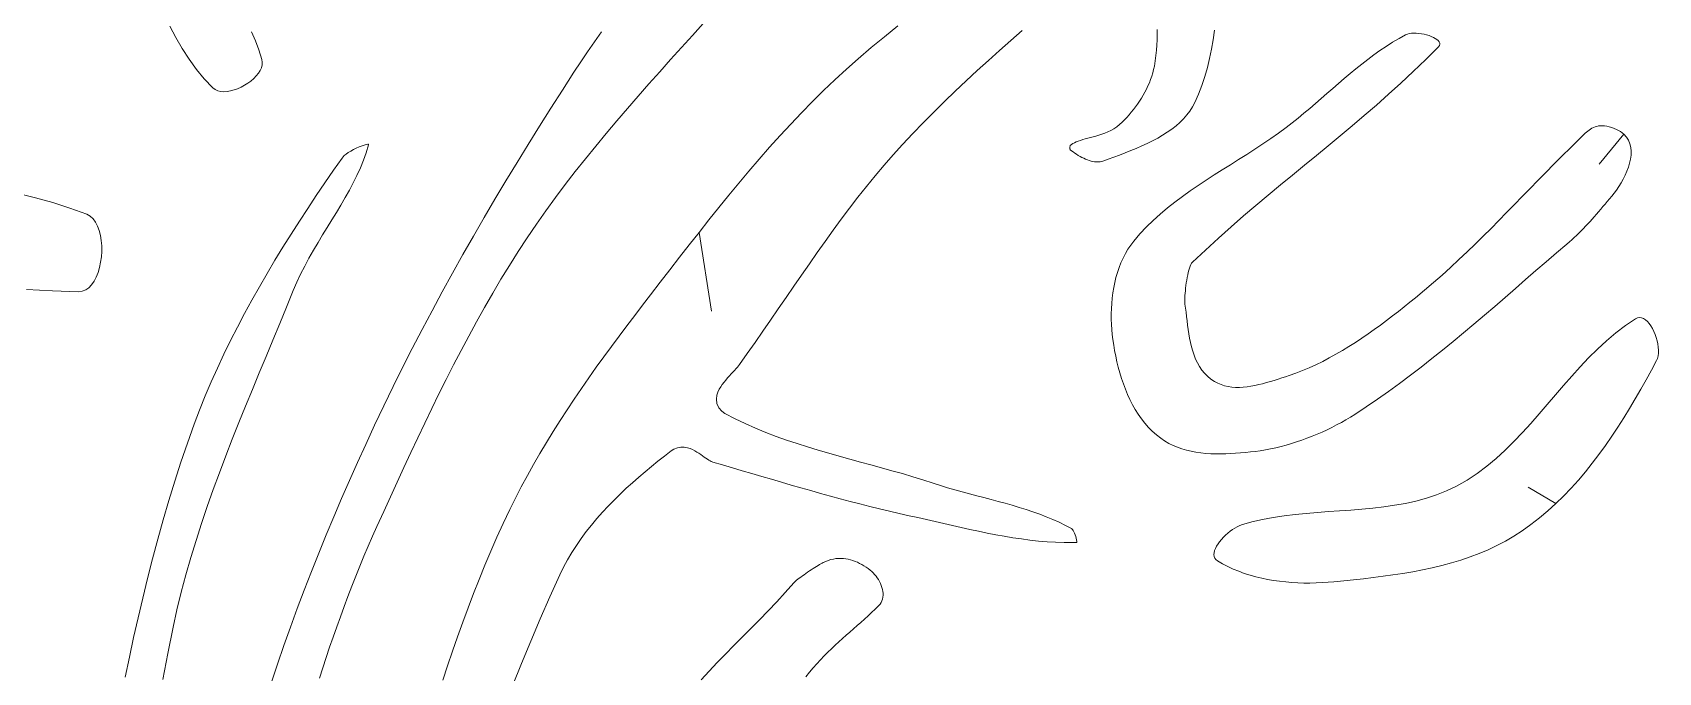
# Model space of a CAD drawing. Header units: inches. Extents: x -12 to 23, y -13.2 to 21.7.
# Drawn here: x 6.16 to 10.761, y 15.277 to 17.087 of the extents above; entities that cross this region are included whole.
import ezdxf

# ---------------------------------------------------------------- set-up
doc = ezdxf.new("R2010")
doc.units = ezdxf.units.IN
doc.header["$MEASUREMENT"] = 0
doc.layers.get('0').update_dxf_attribs({"lineweight": 0})

msp = doc.modelspace()

# ---------------------------------------------------------------- linework, layer by layer
at = {"color": 7, "linetype": 'Continuous', "lineweight": 0}
for p, q in [((7.7697, 17.0893), (7.7499, 17.0609)), ((7.9962, 17.0445), (8.027, 17.0787)), ((8.027, 17.0787), (8.0579, 17.1129)), ((8.5704, 17.075), (8.5328, 17.0441)), ((8.6084, 17.1055), (8.5704, 17.075)), ((8.9283, 17.0644), (8.9605, 17.0922)), ((9.3424, 17.0809), (9.3421, 17.0662)), ((9.3423, 17.0956), (9.3424, 17.0809)), ((9.5009, 17.0665), (9.5047, 17.0934)), ((10.0268, 17.0701), (10.0455, 17.0805)), ((10.0455, 17.0805), (10.0503, 17.0825)), ((10.0503, 17.0825), (10.0558, 17.0839)), ((10.0558, 17.0839), (10.0619, 17.0848)), ((10.0619, 17.0848), (10.0686, 17.0851)), ((10.0686, 17.0851), (10.0756, 17.085)), ((10.0756, 17.085), (10.0828, 17.0844)), ((10.0828, 17.0844), (10.0902, 17.0834)), ((10.0902, 17.0834), (10.0975, 17.082)), ((10.0975, 17.082), (10.1047, 17.0802)), ((10.1047, 17.0802), (10.1116, 17.0781)), ((10.1116, 17.0781), (10.1181, 17.0758)), ((10.1181, 17.0758), (10.1242, 17.0731)), ((10.1242, 17.0731), (10.1295, 17.0703)), ((10.1295, 17.0703), (10.1341, 17.0672)), ((7.7304, 17.0323), (7.7111, 17.0036)), ((7.7499, 17.0609), (7.7304, 17.0323)), ((7.9653, 17.0103), (7.9962, 17.0445)), ((8.5328, 17.0441), (8.4958, 17.0125)), ((8.8646, 17.0081), (8.8964, 17.0364)), ((8.8964, 17.0364), (8.9283, 17.0644)), ((9.3405, 17.0367), (9.339, 17.0219)), ((9.3415, 17.0515), (9.3405, 17.0367)), ((9.3421, 17.0662), (9.3415, 17.0515)), ((9.4908, 17.0137), (9.4963, 17.0399)), ((9.4963, 17.0399), (9.5009, 17.0665)), ((9.9555, 17.0235), (9.9728, 17.0359)), ((9.9728, 17.0359), (9.9905, 17.0478)), ((9.9905, 17.0478), (10.0085, 17.0592)), ((10.0085, 17.0592), (10.0268, 17.0701)), ((10.1385, 17.0467), (10.1025, 17.0108)), ((10.1341, 17.0672), (10.1378, 17.064)), ((10.1378, 17.064), (10.1405, 17.0607)), ((10.1411, 17.0502), (10.1385, 17.0467)), ((10.1385, 17.0467), (10.1385, 17.0467)), ((10.1405, 17.0607), (10.142, 17.0572)), ((10.1423, 17.0537), (10.1411, 17.0502)), ((10.142, 17.0572), (10.1423, 17.0537)), ((7.7111, 17.0036), (7.6921, 16.9747)), ((7.9346, 16.9759), (7.9653, 17.0103)), ((8.4628, 16.9832), (8.4303, 16.9533)), ((8.4958, 17.0125), (8.4628, 16.9832)), ((8.8019, 16.9507), (8.8331, 16.9796)), ((8.8331, 16.9796), (8.8646, 17.0081)), ((9.3324, 16.9825), (9.3299, 16.9729)), ((9.3344, 16.9922), (9.3324, 16.9825)), ((9.337, 17.0071), (9.3344, 16.9922)), ((9.339, 17.0219), (9.337, 17.0071)), ((9.4772, 16.9624), (9.4845, 16.9878)), ((9.4845, 16.9878), (9.4908, 17.0137)), ((9.8882, 16.9706), (9.9048, 16.9842)), ((9.9048, 16.9842), (9.9215, 16.9976)), ((9.9215, 16.9976), (9.9384, 17.0107)), ((9.9384, 17.0107), (9.9555, 17.0235)), ((10.1025, 17.0108), (10.067, 16.9766)), ((7.6921, 16.9747), (7.6594, 16.9239)), ((7.8734, 16.9067), (7.9039, 16.9414)), ((7.9039, 16.9414), (7.9346, 16.9759)), ((8.4303, 16.9533), (8.3984, 16.9228)), ((8.7709, 16.9215), (8.8019, 16.9507)), ((9.3164, 16.9357), (9.3122, 16.9267)), ((9.3203, 16.9448), (9.3164, 16.9357)), ((9.3239, 16.954), (9.3203, 16.9448)), ((9.3271, 16.9634), (9.3239, 16.954)), ((9.3299, 16.9729), (9.3271, 16.9634)), ((9.4594, 16.9129), (9.4688, 16.9374)), ((9.4688, 16.9374), (9.4772, 16.9624)), ((9.8392, 16.9287), (9.8554, 16.9427)), ((9.8554, 16.9427), (9.8718, 16.9567)), ((9.8718, 16.9567), (9.8882, 16.9706)), ((10.0319, 16.9437), (9.9971, 16.9121)), ((10.067, 16.9766), (10.0319, 16.9437)), ((7.6594, 16.9239), (7.6268, 16.873)), ((7.8431, 16.8719), (7.8734, 16.9067)), ((8.3669, 16.8917), (8.336, 16.8601)), ((8.3984, 16.9228), (8.3669, 16.8917)), ((8.71, 16.862), (8.7403, 16.892)), ((8.7403, 16.892), (8.7709, 16.9215)), ((9.2926, 16.8927), (9.2871, 16.8846)), ((9.2979, 16.9009), (9.2926, 16.8927)), ((9.303, 16.9094), (9.2979, 16.9009)), ((9.3077, 16.918), (9.303, 16.9094)), ((9.3122, 16.9267), (9.3077, 16.918)), ((9.4423, 16.8765), (9.4489, 16.8891)), ((9.4489, 16.8891), (9.4594, 16.9129)), ((9.7741, 16.8724), (9.7904, 16.8863)), ((9.7904, 16.8863), (9.8067, 16.9004)), ((9.8067, 16.9004), (9.8229, 16.9145)), ((9.8229, 16.9145), (9.8392, 16.9287)), ((9.9971, 16.9121), (9.9627, 16.8816)), ((7.6268, 16.873), (7.5946, 16.8219)), ((7.813, 16.8368), (7.8431, 16.8719)), ((8.336, 16.8601), (8.3054, 16.8279)), ((8.6801, 16.8317), (8.71, 16.862)), ((9.2564, 16.847), (9.2497, 16.8401)), ((9.2629, 16.8541), (9.2564, 16.847)), ((9.2692, 16.8615), (9.2629, 16.8541)), ((9.2754, 16.869), (9.2692, 16.8615)), ((9.2813, 16.8767), (9.2754, 16.869)), ((9.2871, 16.8846), (9.2813, 16.8767)), ((9.4068, 16.8328), (9.4171, 16.843)), ((9.4171, 16.843), (9.4264, 16.8537)), ((9.4264, 16.8537), (9.4348, 16.8648)), ((9.4348, 16.8648), (9.4423, 16.8765)), ((9.7243, 16.8315), (9.741, 16.8449)), ((9.741, 16.8449), (9.7576, 16.8585)), ((9.7576, 16.8585), (9.7741, 16.8724)), ((9.9285, 16.852), (9.8945, 16.8231)), ((9.9627, 16.8816), (9.9285, 16.852)), ((7.5946, 16.8219), (7.5626, 16.7706)), ((7.7537, 16.7658), (7.7832, 16.8014)), ((7.7832, 16.8014), (7.813, 16.8368)), ((8.2753, 16.7953), (8.2456, 16.7623)), ((8.3054, 16.8279), (8.2753, 16.7953)), ((8.6214, 16.7698), (8.6505, 16.801)), ((8.6505, 16.801), (8.6801, 16.8317)), ((9.1774, 16.7963), (9.1692, 16.7939)), ((9.1857, 16.799), (9.1774, 16.7963)), ((9.1942, 16.802), (9.1857, 16.799)), ((9.2027, 16.8056), (9.1942, 16.802)), ((9.2112, 16.8098), (9.2027, 16.8056)), ((9.2197, 16.8146), (9.2112, 16.8098)), ((9.228, 16.8204), (9.2197, 16.8146)), ((9.2356, 16.8266), (9.228, 16.8204)), ((9.2429, 16.8334), (9.2356, 16.8266)), ((9.2497, 16.8401), (9.2429, 16.8334)), ((9.3438, 16.7883), (9.3578, 16.7964)), ((9.3578, 16.7964), (9.3711, 16.8049)), ((9.3711, 16.8049), (9.3838, 16.8138)), ((9.3838, 16.8138), (9.3957, 16.8231)), ((9.3957, 16.8231), (9.4068, 16.8328)), ((9.6637, 16.7869), (9.6857, 16.8024)), ((9.6857, 16.8024), (9.7074, 16.8184)), ((9.7074, 16.8184), (9.7243, 16.8315)), ((9.8606, 16.7948), (9.8267, 16.7669)), ((9.8945, 16.8231), (9.8606, 16.7948)), ((10.5428, 16.7916), (10.5463, 16.7951)), ((10.5463, 16.7951), (10.5498, 16.7985)), ((10.5498, 16.7985), (10.5533, 16.8018)), ((10.5533, 16.8018), (10.5569, 16.8051)), ((10.5569, 16.8051), (10.5607, 16.8082)), ((10.5607, 16.8082), (10.5645, 16.8111)), ((10.5645, 16.8111), (10.5684, 16.8138)), ((10.5684, 16.8138), (10.5726, 16.8162)), ((10.5726, 16.8162), (10.5769, 16.8183)), ((10.5769, 16.8183), (10.5815, 16.8201)), ((10.5815, 16.8201), (10.5863, 16.8215)), ((10.5863, 16.8215), (10.5913, 16.8226)), ((10.5913, 16.8226), (10.5967, 16.8232)), ((10.5967, 16.8232), (10.6024, 16.8233)), ((10.6024, 16.8233), (10.6084, 16.8229)), ((10.6084, 16.8229), (10.6148, 16.822)), ((10.6148, 16.822), (10.6215, 16.8205)), ((10.6215, 16.8205), (10.6287, 16.8184)), ((10.6287, 16.8184), (10.6422, 16.8131)), ((10.6422, 16.8131), (10.6536, 16.8067)), ((10.6536, 16.8067), (10.6629, 16.7993)), ((10.6629, 16.7993), (10.6703, 16.7911)), ((7.0603, 16.7515), (7.0533, 16.7472)), ((7.068, 16.7557), (7.0603, 16.7515)), ((7.0761, 16.7597), (7.068, 16.7557)), ((7.0845, 16.7633), (7.0761, 16.7597)), ((7.0928, 16.7664), (7.0845, 16.7633)), ((7.1009, 16.769), (7.0928, 16.7664)), ((7.1085, 16.7711), (7.1009, 16.769)), ((7.1037, 16.7471), (7.1102, 16.7689)), ((7.1109, 16.7715), (7.1085, 16.7711)), ((7.1102, 16.7689), (7.1109, 16.7715)), ((7.5626, 16.7706), (7.5309, 16.7192)), ((7.7245, 16.7299), (7.7537, 16.7658)), ((8.2456, 16.7623), (8.2162, 16.7288)), ((8.5952, 16.7409), (8.6214, 16.7698)), ((9.0954, 16.7625), (9.0953, 16.761)), ((9.0953, 16.761), (9.0954, 16.7596)), ((9.0955, 16.7639), (9.0954, 16.7625)), ((9.0954, 16.7596), (9.0955, 16.7583)), ((9.0958, 16.7652), (9.0955, 16.7639)), ((9.0955, 16.7583), (9.0957, 16.757)), ((9.0957, 16.757), (9.0959, 16.756)), ((9.096, 16.7663), (9.0958, 16.7652)), ((9.0959, 16.756), (9.0962, 16.7553)), ((9.0963, 16.7672), (9.096, 16.7663)), ((9.0962, 16.7553), (9.0962, 16.7553)), ((9.0962, 16.7553), (9.0995, 16.7527)), ((9.0965, 16.7677), (9.0963, 16.7672)), ((9.0995, 16.77), (9.0965, 16.7677)), ((9.1037, 16.7727), (9.0995, 16.77)), ((9.0995, 16.7527), (9.1042, 16.7493)), ((9.1084, 16.7753), (9.1037, 16.7727)), ((9.1042, 16.7493), (9.1091, 16.7459)), ((9.1136, 16.7777), (9.1084, 16.7753)), ((9.1192, 16.7799), (9.1136, 16.7777)), ((9.1253, 16.782), (9.1192, 16.7799)), ((9.1318, 16.784), (9.1253, 16.782)), ((9.1387, 16.786), (9.1318, 16.784)), ((9.1459, 16.7879), (9.1387, 16.786)), ((9.1534, 16.7898), (9.1459, 16.7879)), ((9.1612, 16.7918), (9.1534, 16.7898)), ((9.1692, 16.7939), (9.1612, 16.7918)), ((9.2514, 16.7465), (9.2675, 16.7528)), ((9.2675, 16.7528), (9.2833, 16.7593)), ((9.2833, 16.7593), (9.299, 16.7661)), ((9.299, 16.7661), (9.3143, 16.7732)), ((9.3143, 16.7732), (9.3293, 16.7806)), ((9.3293, 16.7806), (9.3438, 16.7883)), ((9.5957, 16.7421), (9.6186, 16.7568)), ((9.6186, 16.7568), (9.6413, 16.7717)), ((9.6413, 16.7717), (9.6637, 16.7869)), ((9.8267, 16.7669), (9.7929, 16.7392)), ((10.4882, 16.7378), (10.5117, 16.7611)), ((10.5117, 16.7611), (10.5358, 16.7846)), ((10.5358, 16.7846), (10.5393, 16.7881)), ((10.5393, 16.7881), (10.5428, 16.7916)), ((10.6703, 16.7911), (10.676, 16.7821)), ((10.676, 16.7821), (10.68, 16.7724)), ((10.68, 16.7724), (10.6825, 16.7622)), ((10.6825, 16.7622), (10.6835, 16.7515)), ((10.6835, 16.7515), (10.6833, 16.7405)), ((7.0358, 16.732), (7.0116, 16.6973)), ((7.0386, 16.7354), (7.0358, 16.732)), ((7.0422, 16.7388), (7.0386, 16.7354)), ((7.0471, 16.7429), (7.0422, 16.7388)), ((7.0533, 16.7472), (7.0471, 16.7429)), ((7.078, 16.683), (7.0875, 16.7042)), ((7.0875, 16.7042), (7.0962, 16.7255)), ((7.0962, 16.7255), (7.1037, 16.7471)), ((7.5309, 16.7192), (7.4996, 16.6675)), ((7.6958, 16.6936), (7.7245, 16.7299)), ((8.2162, 16.7288), (8.1872, 16.695)), ((8.5445, 16.6816), (8.5696, 16.7114)), ((8.5696, 16.7114), (8.5952, 16.7409)), ((9.1091, 16.7459), (9.1141, 16.7426)), ((9.1141, 16.7426), (9.1192, 16.7394)), ((9.1192, 16.7394), (9.1244, 16.7364)), ((9.1244, 16.7364), (9.1296, 16.7336)), ((9.1296, 16.7336), (9.1348, 16.7311)), ((9.1348, 16.7311), (9.14, 16.7287)), ((9.14, 16.7287), (9.1452, 16.7267)), ((9.1452, 16.7267), (9.1502, 16.7249)), ((9.1502, 16.7249), (9.1552, 16.7235)), ((9.1552, 16.7235), (9.16, 16.7223)), ((9.16, 16.7223), (9.1646, 16.7215)), ((9.1646, 16.7215), (9.169, 16.721)), ((9.169, 16.721), (9.1731, 16.7209)), ((9.1731, 16.7209), (9.1771, 16.721)), ((9.1771, 16.721), (9.1807, 16.7215)), ((9.1807, 16.7215), (9.1842, 16.7222)), ((9.1842, 16.7222), (9.1882, 16.7234)), ((9.1882, 16.7234), (9.2033, 16.7288)), ((9.2033, 16.7288), (9.2193, 16.7346)), ((9.2193, 16.7346), (9.2354, 16.7405)), ((9.2354, 16.7405), (9.2514, 16.7465)), ((9.5266, 16.6985), (9.5496, 16.713)), ((9.5496, 16.713), (9.5727, 16.7275)), ((9.5727, 16.7275), (9.5957, 16.7421)), ((9.759, 16.7115), (9.7251, 16.6838)), ((9.7929, 16.7392), (9.759, 16.7115)), ((10.4423, 16.6914), (10.4651, 16.7146)), ((10.4651, 16.7146), (10.4882, 16.7378)), ((10.6759, 16.7061), (10.6717, 16.6946)), ((10.6794, 16.7177), (10.6759, 16.7061)), ((10.6818, 16.7291), (10.6794, 16.7177)), ((10.6833, 16.7405), (10.6818, 16.7291)), ((6.987, 16.6615), (6.9627, 16.6256)), ((7.0116, 16.6973), (6.987, 16.6615)), ((7.0565, 16.6408), (7.0676, 16.6619)), ((7.0676, 16.6619), (7.078, 16.683)), ((7.4996, 16.6675), (7.4685, 16.6156)), ((7.6397, 16.6199), (7.6675, 16.657)), ((7.6675, 16.657), (7.6958, 16.6936)), ((8.1585, 16.6609), (8.13, 16.6265)), ((8.1872, 16.695), (8.1585, 16.6609)), ((8.5199, 16.6514), (8.5445, 16.6816)), ((9.4582, 16.6543), (9.4808, 16.6693)), ((9.4808, 16.6693), (9.5036, 16.684)), ((9.5036, 16.684), (9.5266, 16.6985)), ((9.7251, 16.6838), (9.6909, 16.6557)), ((10.3975, 16.6456), (10.4198, 16.6685)), ((10.4198, 16.6685), (10.4423, 16.6914)), ((10.6551, 16.6615), (10.6488, 16.6512)), ((10.6611, 16.6722), (10.6551, 16.6615)), ((10.6667, 16.6833), (10.6611, 16.6722)), ((10.6717, 16.6946), (10.6667, 16.6833)), ((6.9627, 16.6256), (6.9386, 16.5894)), ((7.0325, 16.5989), (7.0448, 16.6199)), ((7.0448, 16.6199), (7.0565, 16.6408)), ((7.4685, 16.6156), (7.4379, 16.5636)), ((7.6124, 16.5824), (7.6397, 16.6199)), ((8.13, 16.6265), (8.1018, 16.5918)), ((8.472, 16.5901), (8.4957, 16.6209)), ((8.4957, 16.6209), (8.5199, 16.6514)), ((9.3924, 16.6073), (9.4139, 16.6234)), ((9.4139, 16.6234), (9.4359, 16.639)), ((9.4359, 16.639), (9.4582, 16.6543)), ((9.6565, 16.6272), (9.6218, 16.5981)), ((9.6909, 16.6557), (9.6565, 16.6272)), ((10.3533, 16.6001), (10.3753, 16.6228)), ((10.3753, 16.6228), (10.3975, 16.6456)), ((10.6224, 16.6165), (10.6162, 16.6091)), ((10.6287, 16.624), (10.6224, 16.6165)), ((10.6355, 16.6323), (10.6287, 16.624)), ((10.6422, 16.6414), (10.6355, 16.6323)), ((10.6488, 16.6512), (10.6422, 16.6414)), ((6.9386, 16.5894), (6.9149, 16.5531)), ((7.007, 16.5568), (7.0199, 16.5779)), ((7.0199, 16.5779), (7.0325, 16.5989)), ((7.5857, 16.5445), (7.6124, 16.5824)), ((8.1018, 16.5918), (8.0738, 16.5569)), ((8.4486, 16.559), (8.472, 16.5901)), ((9.3311, 16.5556), (9.3509, 16.5735)), ((9.3509, 16.5735), (9.3714, 16.5907)), ((9.3714, 16.5907), (9.3924, 16.6073)), ((9.5868, 16.5681), (9.5514, 16.5372)), ((9.6218, 16.5981), (9.5868, 16.5681)), ((10.3092, 16.5552), (10.3313, 16.5776)), ((10.3313, 16.5776), (10.3533, 16.6001)), ((10.5794, 16.5661), (10.5733, 16.5593)), ((10.5855, 16.5731), (10.5794, 16.5661)), ((10.5916, 16.5801), (10.5855, 16.5731)), ((10.5977, 16.5872), (10.5916, 16.5801)), ((10.6038, 16.5944), (10.5977, 16.5872)), ((10.61, 16.6017), (10.6038, 16.5944)), ((10.6162, 16.6091), (10.61, 16.6017)), ((6.9149, 16.5531), (6.8914, 16.5165)), ((6.9807, 16.5143), (6.9939, 16.5357)), ((6.9939, 16.5357), (7.007, 16.5568)), ((7.4379, 16.5636), (7.4076, 16.5113)), ((7.5597, 16.5061), (7.5857, 16.5445)), ((8.0459, 16.5218), (8.0182, 16.4866)), ((8.0738, 16.5569), (8.0459, 16.5218)), ((8.4028, 16.4962), (8.4256, 16.5277)), ((8.4256, 16.5277), (8.4486, 16.559)), ((9.2937, 16.5176), (9.312, 16.537)), ((9.312, 16.537), (9.3311, 16.5556)), ((9.5514, 16.5372), (9.5155, 16.5052)), ((10.2648, 16.5106), (10.2871, 16.5328)), ((10.2871, 16.5328), (10.3092, 16.5552)), ((10.5357, 16.5197), (10.5292, 16.5133)), ((10.5421, 16.5261), (10.5357, 16.5197)), ((10.5485, 16.5326), (10.5421, 16.5261)), ((10.5548, 16.5391), (10.5485, 16.5326)), ((10.561, 16.5458), (10.5548, 16.5391)), ((10.5672, 16.5525), (10.561, 16.5458)), ((10.5733, 16.5593), (10.5672, 16.5525)), ((6.8684, 16.4797), (6.8458, 16.4427)), ((6.8914, 16.5165), (6.8684, 16.4797)), ((6.9547, 16.471), (6.9677, 16.4928)), ((6.9677, 16.4928), (6.9807, 16.5143)), ((7.4076, 16.5113), (7.3776, 16.4588)), ((7.5343, 16.4674), (7.5597, 16.5061)), ((8.0182, 16.4866), (7.9906, 16.4513)), ((8.3804, 16.4646), (8.4028, 16.4962)), ((9.2524, 16.4617), (9.2596, 16.4741)), ((9.2596, 16.4741), (9.2676, 16.4859)), ((9.2676, 16.4859), (9.2763, 16.4972)), ((9.2763, 16.4972), (9.2937, 16.5176)), ((9.5155, 16.5052), (9.4791, 16.4718)), ((10.2194, 16.4665), (10.2422, 16.4885)), ((10.2422, 16.4885), (10.2648, 16.5106)), ((10.502, 16.4888), (10.4727, 16.4638)), ((10.5089, 16.4948), (10.502, 16.4888)), ((10.5158, 16.5009), (10.5089, 16.4948)), ((10.5225, 16.5071), (10.5158, 16.5009)), ((10.5292, 16.5133), (10.5225, 16.5071)), ((6.8458, 16.4427), (6.8236, 16.4054)), ((6.9184, 16.4037), (6.93, 16.4265)), ((6.93, 16.4265), (6.9421, 16.4489)), ((6.9421, 16.4489), (6.9547, 16.471)), ((7.3776, 16.4588), (7.3481, 16.4061)), ((7.4855, 16.389), (7.5096, 16.4283)), ((7.5096, 16.4283), (7.5343, 16.4674)), ((7.9906, 16.4513), (7.9632, 16.4158)), ((8.336, 16.4011), (8.3581, 16.4329)), ((8.3581, 16.4329), (8.3804, 16.4646)), ((9.2345, 16.4223), (9.2398, 16.4358)), ((9.2398, 16.4358), (9.2458, 16.449)), ((9.2458, 16.449), (9.2524, 16.4617)), ((9.4357, 16.426), (9.4337, 16.4208)), ((9.4377, 16.4306), (9.4357, 16.426)), ((9.4399, 16.4342), (9.4377, 16.4306)), ((9.4422, 16.437), (9.4399, 16.4342)), ((9.4791, 16.4718), (9.4422, 16.437)), ((10.1727, 16.4228), (10.1962, 16.4446)), ((10.1962, 16.4446), (10.2194, 16.4665)), ((10.4434, 16.4387), (10.4143, 16.4135)), ((10.4727, 16.4638), (10.4434, 16.4387)), ((6.8236, 16.4054), (6.8018, 16.3679)), ((6.8975, 16.357), (6.9074, 16.3804)), ((6.9074, 16.3804), (6.9184, 16.4037)), ((7.3481, 16.4061), (7.319, 16.3532)), ((7.462, 16.3493), (7.4855, 16.389)), ((7.9357, 16.3804), (7.9084, 16.345)), ((7.9632, 16.4158), (7.9357, 16.3804)), ((8.314, 16.3692), (8.336, 16.4011)), ((9.2223, 16.38), (9.2258, 16.3943)), ((9.2258, 16.3943), (9.2298, 16.4085)), ((9.2298, 16.4085), (9.2345, 16.4223)), ((9.4259, 16.3869), (9.4248, 16.3793)), ((9.4272, 16.3943), (9.4259, 16.3869)), ((9.4287, 16.4015), (9.4272, 16.3943)), ((9.4302, 16.4084), (9.4287, 16.4015)), ((9.4319, 16.4149), (9.4302, 16.4084)), ((9.4337, 16.4208), (9.4319, 16.4149)), ((10.124, 16.3795), (10.1486, 16.4011)), ((10.1486, 16.4011), (10.1727, 16.4228)), ((10.3851, 16.3882), (10.356, 16.363)), ((10.4143, 16.4135), (10.3851, 16.3882)), ((6.8018, 16.3679), (6.7806, 16.3302)), ((6.8785, 16.3102), (6.8975, 16.357)), ((7.319, 16.3532), (7.2903, 16.3001)), ((7.4389, 16.3093), (7.462, 16.3493)), ((7.9084, 16.345), (7.886, 16.316)), ((8.2703, 16.3055), (8.2921, 16.3374)), ((8.2921, 16.3374), (8.314, 16.3692)), ((9.2137, 16.321), (9.2151, 16.3359)), ((9.2151, 16.3359), (9.2169, 16.3507)), ((9.2169, 16.3507), (9.2193, 16.3654)), ((9.2193, 16.3654), (9.2223, 16.38)), ((9.4207, 16.3367), (9.4205, 16.3311)), ((9.421, 16.343), (9.4207, 16.3367)), ((9.4215, 16.3497), (9.421, 16.343)), ((9.4221, 16.3568), (9.4215, 16.3497)), ((9.4228, 16.3641), (9.4221, 16.3568)), ((9.4237, 16.3717), (9.4228, 16.3641)), ((9.4248, 16.3793), (9.4237, 16.3717)), ((10.0573, 16.3239), (10.073, 16.3366)), ((10.073, 16.3366), (10.0988, 16.358)), ((10.0988, 16.358), (10.124, 16.3795)), ((10.3268, 16.3377), (10.2976, 16.3125)), ((10.356, 16.363), (10.3268, 16.3377)), ((6.7599, 16.2922), (6.7398, 16.254)), ((6.7806, 16.3302), (6.7599, 16.2922)), ((6.8594, 16.2638), (6.8785, 16.3102)), ((7.2903, 16.3001), (7.262, 16.2468)), ((7.4164, 16.2691), (7.4389, 16.3093)), ((7.886, 16.316), (7.8638, 16.287)), ((8.2484, 16.2737), (8.2703, 16.3055)), ((9.2125, 16.2912), (9.2128, 16.3061)), ((9.2125, 16.2764), (9.2125, 16.2912)), ((9.2128, 16.3061), (9.2137, 16.321)), ((9.4205, 16.3311), (9.4205, 16.3261)), ((9.4205, 16.3261), (9.4207, 16.3219)), ((9.4207, 16.3219), (9.421, 16.3186)), ((9.421, 16.3186), (9.4225, 16.3073)), ((9.4225, 16.3073), (9.424, 16.2957)), ((9.424, 16.2957), (9.4254, 16.2838)), ((10.0082, 16.2853), (10.0249, 16.2982)), ((10.0249, 16.2982), (10.0412, 16.311)), ((10.0412, 16.311), (10.0573, 16.3239)), ((10.2976, 16.3125), (10.2683, 16.2874)), ((6.7398, 16.254), (6.7203, 16.2156)), ((6.8402, 16.2173), (6.8594, 16.2638)), ((7.262, 16.2468), (7.2342, 16.1933)), ((7.3943, 16.2286), (7.4164, 16.2691)), ((7.8418, 16.2578), (7.8198, 16.2286)), ((7.8638, 16.287), (7.8418, 16.2578)), ((8.2266, 16.242), (8.2484, 16.2737)), ((9.2131, 16.2616), (9.2125, 16.2764)), ((9.214, 16.247), (9.2131, 16.2616)), ((9.2154, 16.2325), (9.214, 16.247)), ((9.4254, 16.2838), (9.4268, 16.2717)), ((9.4268, 16.2717), (9.4283, 16.2594)), ((9.4283, 16.2594), (9.43, 16.247)), ((9.43, 16.247), (9.4319, 16.2346)), ((9.9391, 16.2346), (9.9567, 16.2471)), ((9.9567, 16.2471), (9.9742, 16.2597)), ((9.9742, 16.2597), (9.9913, 16.2724)), ((9.9913, 16.2724), (10.0082, 16.2853)), ((10.2389, 16.2625), (10.2094, 16.2377)), ((10.2683, 16.2874), (10.2389, 16.2625)), ((6.7203, 16.2156), (6.7014, 16.1768)), ((6.8208, 16.1707), (6.8402, 16.2173)), ((7.3726, 16.1879), (7.3943, 16.2286)), ((7.7981, 16.1992), (7.7765, 16.1697)), ((7.8198, 16.2286), (7.7981, 16.1992)), ((8.1826, 16.1789), (8.2046, 16.2104)), ((8.2046, 16.2104), (8.2266, 16.242)), ((9.2171, 16.2183), (9.2154, 16.2325)), ((9.2194, 16.2028), (9.2171, 16.2183)), ((9.222, 16.1872), (9.2194, 16.2028)), ((9.4319, 16.2346), (9.4341, 16.2222)), ((9.4341, 16.2222), (9.4366, 16.21)), ((9.4366, 16.21), (9.4395, 16.1979)), ((9.4395, 16.1979), (9.4429, 16.186)), ((9.8666, 16.1876), (9.885, 16.1989)), ((9.885, 16.1989), (9.9032, 16.2105)), ((9.9032, 16.2105), (9.9213, 16.2224)), ((9.9213, 16.2224), (9.9391, 16.2346)), ((10.1797, 16.2131), (10.1499, 16.1887)), ((10.2094, 16.2377), (10.1797, 16.2131)), ((6.7014, 16.1768), (6.6832, 16.1379)), ((6.8014, 16.1241), (6.8208, 16.1707)), ((7.2342, 16.1933), (7.2069, 16.1395)), ((7.3514, 16.147), (7.3726, 16.1879)), ((7.7765, 16.1697), (7.7552, 16.14)), ((8.1606, 16.148), (8.1826, 16.1789)), ((9.2251, 16.1715), (9.222, 16.1872)), ((9.2285, 16.1558), (9.2251, 16.1715)), ((9.2324, 16.14), (9.2285, 16.1558)), ((9.4429, 16.186), (9.4468, 16.1744)), ((9.4468, 16.1744), (9.4513, 16.1632)), ((9.4513, 16.1632), (9.4565, 16.1524)), ((9.4565, 16.1524), (9.4623, 16.142)), ((9.7918, 16.1474), (9.8107, 16.1566)), ((9.8107, 16.1566), (9.8294, 16.1665)), ((9.8294, 16.1665), (9.8481, 16.1768)), ((9.8481, 16.1768), (9.8666, 16.1876)), ((10.1198, 16.1647), (10.0896, 16.1409)), ((10.1499, 16.1887), (10.1198, 16.1647)), ((6.6832, 16.1379), (6.6656, 16.0986)), ((6.7821, 16.0774), (6.8014, 16.1241)), ((7.2069, 16.1395), (7.1801, 16.0855)), ((7.3099, 16.0647), (7.3305, 16.1059)), ((7.3305, 16.1059), (7.3514, 16.147)), ((7.7341, 16.1102), (7.7134, 16.0802)), ((7.7552, 16.14), (7.7341, 16.1102)), ((8.1166, 16.098), (8.1216, 16.104)), ((8.1216, 16.104), (8.1268, 16.1099)), ((8.1268, 16.1099), (8.1319, 16.1156)), ((8.1319, 16.1156), (8.137, 16.1212)), ((8.137, 16.1212), (8.142, 16.1265)), ((8.142, 16.1265), (8.1467, 16.1315)), ((8.1467, 16.1315), (8.151, 16.1363)), ((8.151, 16.1363), (8.1548, 16.1406)), ((8.1548, 16.1406), (8.158, 16.1445)), ((8.158, 16.1445), (8.1606, 16.148)), ((9.2367, 16.1244), (9.2324, 16.14)), ((9.2414, 16.1088), (9.2367, 16.1244)), ((9.2467, 16.0934), (9.2414, 16.1088)), ((9.4623, 16.142), (9.469, 16.1323)), ((9.469, 16.1323), (9.4765, 16.1231)), ((9.4765, 16.1231), (9.4848, 16.1146)), ((9.4848, 16.1146), (9.4941, 16.1069)), ((9.4941, 16.1069), (9.5045, 16.0999)), ((9.6738, 16.1032), (9.6846, 16.1066)), ((9.6846, 16.1066), (9.6952, 16.1101)), ((9.6952, 16.1101), (9.7056, 16.1135)), ((9.7056, 16.1135), (9.7158, 16.1168)), ((9.7158, 16.1168), (9.7349, 16.1234)), ((9.7349, 16.1234), (9.7539, 16.1307)), ((9.7539, 16.1307), (9.7729, 16.1387)), ((9.7729, 16.1387), (9.7918, 16.1474)), ((10.059, 16.1175), (10.0282, 16.0945)), ((10.0896, 16.1409), (10.059, 16.1175)), ((6.6488, 16.0591), (6.6328, 16.0193)), ((6.6656, 16.0986), (6.6488, 16.0591)), ((6.7629, 16.0306), (6.7821, 16.0774)), ((7.1801, 16.0855), (7.1538, 16.0313)), ((7.2896, 16.0233), (7.3099, 16.0647)), ((7.7134, 16.0802), (7.6929, 16.0501)), ((8.095, 16.0502), (8.0964, 16.061)), ((8.0964, 16.061), (8.0993, 16.0701)), ((8.0993, 16.0701), (8.1031, 16.0779)), ((8.1031, 16.0779), (8.1073, 16.0851)), ((8.1073, 16.0851), (8.1118, 16.0917)), ((8.1118, 16.0917), (8.1166, 16.098)), ((9.2524, 16.0782), (9.2467, 16.0934)), ((9.2586, 16.0632), (9.2524, 16.0782)), ((9.2654, 16.0486), (9.2586, 16.0632)), ((9.5045, 16.0999), (9.5138, 16.095)), ((9.5138, 16.095), (9.5233, 16.091)), ((9.5233, 16.091), (9.5332, 16.0879)), ((9.5332, 16.0879), (9.5433, 16.0856)), ((9.5433, 16.0856), (9.5536, 16.0842)), ((9.5536, 16.0842), (9.5642, 16.0834)), ((9.5642, 16.0834), (9.5749, 16.0834)), ((9.5749, 16.0834), (9.5857, 16.0839)), ((9.5857, 16.0839), (9.5966, 16.085)), ((9.5966, 16.085), (9.6077, 16.0866)), ((9.6077, 16.0866), (9.6187, 16.0886)), ((9.6187, 16.0886), (9.6298, 16.091)), ((9.6298, 16.091), (9.6409, 16.0937)), ((9.6409, 16.0937), (9.652, 16.0967)), ((9.652, 16.0967), (9.663, 16.0999)), ((9.663, 16.0999), (9.6738, 16.1032)), ((9.9971, 16.0718), (9.9657, 16.0497)), ((10.0282, 16.0945), (9.9971, 16.0718)), ((6.6328, 16.0193), (6.6175, 15.9792)), ((6.7439, 15.9836), (6.7629, 16.0306)), ((7.1538, 16.0313), (7.1279, 15.9768)), ((7.2696, 15.9819), (7.2896, 16.0233)), ((7.6727, 16.0198), (7.6529, 15.9893)), ((7.6929, 16.0501), (7.6727, 16.0198)), ((8.0963, 16.038), (8.095, 16.0502)), ((8.1015, 16.0258), (8.0963, 16.038)), ((8.11, 16.0158), (8.1015, 16.0258)), ((8.119, 16.0097), (8.11, 16.0158)), ((9.2727, 16.0343), (9.2654, 16.0486)), ((9.2805, 16.0205), (9.2727, 16.0343)), ((9.2889, 16.0071), (9.2805, 16.0205)), ((9.9339, 16.028), (9.9018, 16.0069)), ((9.9657, 16.0497), (9.9339, 16.028)), ((6.6175, 15.9792), (6.5982, 15.9257)), ((6.7252, 15.9366), (6.7439, 15.9836)), ((7.1279, 15.9768), (7.1027, 15.9221)), ((7.2499, 15.9403), (7.2696, 15.9819)), ((7.6529, 15.9893), (7.6335, 15.9586)), ((8.1484, 15.9944), (8.119, 16.0097)), ((8.1769, 15.9808), (8.1484, 15.9944)), ((8.2057, 15.968), (8.1769, 15.9808)), ((8.2348, 15.9561), (8.2057, 15.968)), ((9.2979, 15.9942), (9.2889, 16.0071)), ((9.3076, 15.9819), (9.2979, 15.9942)), ((9.3178, 15.9702), (9.3076, 15.9819)), ((9.3286, 15.9591), (9.3178, 15.9702)), ((9.8368, 15.9701), (9.8231, 15.9634)), ((9.8503, 15.977), (9.8368, 15.9701)), ((9.8636, 15.9841), (9.8503, 15.977)), ((9.8766, 15.9915), (9.8636, 15.9841)), ((9.8894, 15.9991), (9.8766, 15.9915)), ((9.9018, 16.0069), (9.8894, 15.9991)), ((6.5982, 15.9257), (6.5798, 15.8718)), ((6.7068, 15.8893), (6.7252, 15.9366)), ((7.1027, 15.9221), (7.0797, 15.8712)), ((7.2303, 15.8987), (7.2499, 15.9403)), ((7.6145, 15.9277), (7.5959, 15.8966)), ((7.6335, 15.9586), (7.6145, 15.9277)), ((8.2641, 15.9448), (8.2348, 15.9561)), ((8.2936, 15.9343), (8.2641, 15.9448)), ((8.3232, 15.9243), (8.2936, 15.9343)), ((8.353, 15.9148), (8.3232, 15.9243)), ((9.3402, 15.9488), (9.3286, 15.9591)), ((9.3523, 15.9393), (9.3402, 15.9488)), ((9.3635, 15.9318), (9.3523, 15.9393)), ((9.3751, 15.925), (9.3635, 15.9318)), ((9.3872, 15.9191), (9.3751, 15.925)), ((9.7077, 15.9202), (9.6929, 15.9163)), ((9.7224, 15.9245), (9.7077, 15.9202)), ((9.7371, 15.9291), (9.7224, 15.9245)), ((9.7517, 15.9341), (9.7371, 15.9291)), ((9.7663, 15.9393), (9.7517, 15.9341)), ((9.7807, 15.9449), (9.7663, 15.9393)), ((9.795, 15.9508), (9.7807, 15.9449)), ((9.8091, 15.9569), (9.795, 15.9508)), ((9.8231, 15.9634), (9.8091, 15.9569)), ((6.6888, 15.842), (6.7068, 15.8893)), ((7.2109, 15.857), (7.2303, 15.8987)), ((7.5959, 15.8966), (7.5777, 15.8653)), ((7.9113, 15.8597), (7.9295, 15.8743)), ((7.9295, 15.8743), (7.9478, 15.8887)), ((7.9478, 15.8887), (7.9671, 15.9037)), ((7.9671, 15.9037), (7.9749, 15.9086)), ((7.9749, 15.9086), (7.9847, 15.9123)), ((7.9847, 15.9123), (7.9946, 15.9141)), ((7.9946, 15.9141), (8.0042, 15.914)), ((8.0042, 15.914), (8.0129, 15.9125)), ((8.0129, 15.9125), (8.0207, 15.9102)), ((8.0207, 15.9102), (8.0277, 15.9073)), ((8.0277, 15.9073), (8.0342, 15.904)), ((8.0342, 15.904), (8.0401, 15.9005)), ((8.0401, 15.9005), (8.0457, 15.897)), ((8.0457, 15.897), (8.051, 15.8934)), ((8.051, 15.8934), (8.056, 15.8898)), ((8.056, 15.8898), (8.0607, 15.8864)), ((8.0607, 15.8864), (8.0653, 15.8832)), ((8.0653, 15.8832), (8.0695, 15.8803)), ((8.0695, 15.8803), (8.0735, 15.8777)), ((8.0735, 15.8777), (8.0771, 15.8756)), ((8.0771, 15.8756), (8.0802, 15.8739)), ((8.0802, 15.8739), (8.0827, 15.8728)), ((8.3829, 15.9057), (8.353, 15.9148)), ((8.4128, 15.897), (8.3829, 15.9057)), ((8.4428, 15.8885), (8.4128, 15.897)), ((8.4727, 15.8802), (8.4428, 15.8885)), ((8.5026, 15.8721), (8.4727, 15.8802)), ((9.3996, 15.914), (9.3872, 15.9191)), ((9.4123, 15.9095), (9.3996, 15.914)), ((9.4253, 15.9058), (9.4123, 15.9095)), ((9.4386, 15.9026), (9.4253, 15.9058)), ((9.4522, 15.9001), (9.4386, 15.9026)), ((9.4659, 15.8982), (9.4522, 15.9001)), ((9.4798, 15.8967), (9.4659, 15.8982)), ((9.4938, 15.8958), (9.4798, 15.8967)), ((9.5079, 15.8952), (9.4938, 15.8958)), ((9.522, 15.8951), (9.5079, 15.8952)), ((9.5362, 15.8954), (9.522, 15.8951)), ((9.5503, 15.896), (9.5362, 15.8954)), ((9.5644, 15.8968), (9.5503, 15.896)), ((9.5785, 15.8979), (9.5644, 15.8968)), ((9.5924, 15.8992), (9.5785, 15.8979)), ((9.6061, 15.9007), (9.5924, 15.8992)), ((9.6197, 15.9023), (9.6061, 15.9007)), ((9.6342, 15.9043), (9.6197, 15.9023)), ((9.6488, 15.9067), (9.6342, 15.9043)), ((9.6635, 15.9095), (9.6488, 15.9067)), ((9.6782, 15.9127), (9.6635, 15.9095)), ((9.6929, 15.9163), (9.6782, 15.9127)), ((6.5798, 15.8718), (6.5622, 15.8177)), ((6.6713, 15.7944), (6.6888, 15.842)), ((7.0797, 15.8712), (7.0569, 15.8202)), ((7.1917, 15.8153), (7.2109, 15.857)), ((7.5601, 15.8337), (7.5429, 15.8019)), ((7.5777, 15.8653), (7.5601, 15.8337)), ((7.8573, 15.8137), (7.8752, 15.8294)), ((7.8752, 15.8294), (7.8931, 15.8447)), ((7.8931, 15.8447), (7.9113, 15.8597)), ((8.0827, 15.8728), (8.0854, 15.8719)), ((8.0854, 15.8719), (8.1125, 15.864)), ((8.1125, 15.864), (8.1402, 15.8559)), ((8.1402, 15.8559), (8.168, 15.8477)), ((8.168, 15.8477), (8.1958, 15.8396)), ((8.1958, 15.8396), (8.2235, 15.8314)), ((8.2235, 15.8314), (8.2513, 15.8233)), ((8.5325, 15.864), (8.5026, 15.8721)), ((8.5622, 15.8559), (8.5325, 15.864)), ((8.5919, 15.8477), (8.5622, 15.8559)), ((8.6214, 15.8393), (8.5919, 15.8477)), ((8.6506, 15.8307), (8.6214, 15.8393)), ((8.6797, 15.8217), (8.6506, 15.8307)), ((6.5622, 15.8177), (6.5454, 15.7633)), ((6.6544, 15.7466), (6.6713, 15.7944)), ((7.0569, 15.8202), (7.0345, 15.7689)), ((7.1726, 15.7736), (7.1917, 15.8153)), ((7.5429, 15.8019), (7.5263, 15.7699)), ((7.8224, 15.7814), (7.8398, 15.7978)), ((7.8398, 15.7978), (7.8573, 15.8137)), ((8.2513, 15.8233), (8.279, 15.8152)), ((8.279, 15.8152), (8.3067, 15.8071)), ((8.3067, 15.8071), (8.3344, 15.7992)), ((8.3344, 15.7992), (8.3622, 15.7913)), ((8.3622, 15.7913), (8.3899, 15.7835)), ((8.3899, 15.7835), (8.4176, 15.7758)), ((8.7088, 15.8124), (8.6797, 15.8217)), ((8.729, 15.8059), (8.7088, 15.8124)), ((8.7495, 15.7996), (8.729, 15.8059)), ((8.77, 15.7937), (8.7495, 15.7996)), ((8.7906, 15.788), (8.77, 15.7937)), ((8.8111, 15.7824), (8.7906, 15.788)), ((8.8316, 15.777), (8.8111, 15.7824)), ((6.5454, 15.7633), (6.5294, 15.7086)), ((6.6381, 15.6986), (6.6544, 15.7466)), ((7.0345, 15.7689), (7.0125, 15.7175)), ((7.1536, 15.7319), (7.1726, 15.7736)), ((7.5102, 15.7375), (7.4917, 15.6987)), ((7.5263, 15.7699), (7.5102, 15.7375)), ((7.7726, 15.7302), (7.7888, 15.7477)), ((7.7888, 15.7477), (7.8054, 15.7647)), ((7.8054, 15.7647), (7.8224, 15.7814)), ((8.4176, 15.7758), (8.4454, 15.7683)), ((8.4454, 15.7683), (8.4732, 15.7609)), ((8.4732, 15.7609), (8.501, 15.7537)), ((8.501, 15.7537), (8.5288, 15.7466)), ((8.5288, 15.7466), (8.5567, 15.7398)), ((8.5567, 15.7398), (8.5846, 15.7331)), ((8.8519, 15.7717), (8.8316, 15.777)), ((8.8723, 15.7663), (8.8519, 15.7717)), ((8.8925, 15.7609), (8.8723, 15.7663)), ((8.9126, 15.7554), (8.8925, 15.7609)), ((8.9325, 15.7498), (8.9126, 15.7554)), ((8.9522, 15.744), (8.9325, 15.7498)), ((8.9717, 15.7378), (8.9522, 15.744)), ((8.9909, 15.7314), (8.9717, 15.7378)), ((6.5294, 15.7086), (6.514, 15.6537)), ((6.6225, 15.6503), (6.6381, 15.6986)), ((7.0125, 15.7175), (6.9909, 15.666)), ((7.122, 15.6622), (7.1345, 15.6901)), ((7.1345, 15.6901), (7.1536, 15.7319)), ((7.4917, 15.6987), (7.4738, 15.6595)), ((7.7267, 15.6753), (7.7415, 15.694)), ((7.7415, 15.694), (7.7568, 15.7123)), ((7.7568, 15.7123), (7.7726, 15.7302)), ((8.5846, 15.7331), (8.6125, 15.7267)), ((8.6125, 15.7267), (8.6406, 15.7204)), ((8.6406, 15.7204), (8.6651, 15.7151)), ((8.6651, 15.7151), (8.6897, 15.7095)), ((8.6897, 15.7095), (8.7143, 15.7039)), ((8.7143, 15.7039), (8.7389, 15.6982)), ((8.7389, 15.6982), (8.7634, 15.6926)), ((8.7634, 15.6926), (8.7879, 15.687)), ((9.01, 15.7247), (8.9909, 15.7314)), ((9.0287, 15.7175), (9.01, 15.7247)), ((9.0471, 15.7099), (9.0287, 15.7175)), ((9.0652, 15.7017), (9.0471, 15.7099)), ((9.083, 15.6931), (9.0652, 15.7017)), ((9.0995, 15.6843), (9.083, 15.6931)), ((6.514, 15.6537), (6.4992, 15.5985)), ((6.6076, 15.6018), (6.6225, 15.6503)), ((6.9909, 15.666), (6.9696, 15.6142)), ((7.1097, 15.6341), (7.122, 15.6622)), ((7.4738, 15.6595), (7.4564, 15.62)), ((7.699, 15.6364), (7.7126, 15.6561)), ((7.7126, 15.6561), (7.7267, 15.6753)), ((8.7879, 15.687), (8.8123, 15.6816)), ((8.8123, 15.6816), (8.8367, 15.6764)), ((8.8367, 15.6764), (8.8611, 15.6714)), ((8.8611, 15.6714), (8.8855, 15.6666)), ((8.8855, 15.6666), (8.9098, 15.6622)), ((8.9098, 15.6622), (8.9341, 15.6582)), ((8.9341, 15.6582), (8.9583, 15.6546)), ((8.9583, 15.6546), (8.9825, 15.6514)), ((8.9825, 15.6514), (9.0067, 15.6488)), ((9.0067, 15.6488), (9.0308, 15.6467)), ((9.0308, 15.6467), (9.0549, 15.6453)), ((9.0549, 15.6453), (9.079, 15.6445)), ((9.079, 15.6445), (9.103, 15.6444)), ((9.1003, 15.6837), (9.0995, 15.6843)), ((9.1012, 15.6829), (9.1003, 15.6837)), ((9.1027, 15.6811), (9.1012, 15.6829)), ((9.1046, 15.6784), (9.1027, 15.6811)), ((9.103, 15.6444), (9.1149, 15.6448)), ((9.1066, 15.6749), (9.1046, 15.6784)), ((9.1085, 15.6708), (9.1066, 15.6749)), ((9.1103, 15.6663), (9.1085, 15.6708)), ((9.1119, 15.6615), (9.1103, 15.6663)), ((9.1132, 15.6567), (9.1119, 15.6615)), ((9.1141, 15.6519), (9.1132, 15.6567)), ((9.1147, 15.6475), (9.1141, 15.6519)), ((9.1149, 15.6448), (9.1147, 15.6475)), ((6.4992, 15.5985), (6.4851, 15.5432)), ((6.5937, 15.553), (6.6076, 15.6018)), ((6.9696, 15.6142), (6.9489, 15.5623)), ((7.086, 15.5776), (7.0977, 15.6059)), ((7.0977, 15.6059), (7.1097, 15.6341)), ((7.4564, 15.62), (7.4397, 15.5803)), ((7.6741, 15.5957), (7.6862, 15.6163)), ((7.6862, 15.6163), (7.699, 15.6364)), ((6.5806, 15.5039), (6.5937, 15.553)), ((6.9489, 15.5623), (6.9286, 15.5102)), ((7.0745, 15.5492), (7.086, 15.5776)), ((7.4397, 15.5803), (7.4234, 15.5403)), ((7.6242, 15.4908), (7.6524, 15.5531)), ((7.6524, 15.5531), (7.6628, 15.5745)), ((7.6628, 15.5745), (7.6741, 15.5957)), ((6.4851, 15.5432), (6.4716, 15.4876)), ((6.9286, 15.5102), (6.9088, 15.458)), ((7.0523, 15.4922), (7.0633, 15.5207)), ((7.0633, 15.5207), (7.0745, 15.5492)), ((7.4234, 15.5403), (7.4076, 15.5001)), ((6.4716, 15.4876), (6.4586, 15.4319)), ((6.5686, 15.4544), (6.5806, 15.5039)), ((7.031, 15.4348), (7.0416, 15.4635)), ((7.0416, 15.4635), (7.0523, 15.4922)), ((7.4076, 15.5001), (7.3922, 15.4596)), ((7.5967, 15.4283), (7.6242, 15.4908)), ((6.4586, 15.4319), (6.446, 15.376)), ((6.5576, 15.4048), (6.5686, 15.4544)), ((6.9088, 15.458), (6.8895, 15.4055)), ((7.0207, 15.406), (7.031, 15.4348)), ((7.3773, 15.419), (7.3627, 15.3782)), ((7.3922, 15.4596), (7.3773, 15.419)), ((7.5698, 15.3655), (7.5967, 15.4283)), ((6.446, 15.376), (6.434, 15.3199)), ((6.5427, 15.331), (6.5576, 15.4048)), ((6.8895, 15.4055), (6.8708, 15.3529)), ((7.0005, 15.3482), (7.0105, 15.3771)), ((7.0105, 15.3771), (7.0207, 15.406)), ((7.3627, 15.3782), (7.3484, 15.3372)), ((6.5286, 15.2571), (6.5427, 15.331)), ((6.8708, 15.3529), (6.8527, 15.3001)), ((6.9908, 15.3193), (7.0005, 15.3482)), ((7.3484, 15.3372), (7.3344, 15.296)), ((7.5436, 15.3024), (7.5698, 15.3655)), ((6.434, 15.3199), (6.4223, 15.2638)), ((6.8527, 15.3001), (6.8353, 15.2472)), ((6.9716, 15.2612), (6.9811, 15.2903)), ((6.9811, 15.2903), (6.9908, 15.3193)), ((7.3344, 15.296), (7.3207, 15.2548)), ((7.5179, 15.2391), (7.5436, 15.3024))]:
    msp.add_line(p, q, dxfattribs=at)
at = {"color": 30, "linetype": 'Continuous', "lineweight": 0, "true_color": 0xff7e00}
for p, q in [((10.6629, 16.7993), (10.5929, 16.7142)), ((8.0459, 16.5218), (8.0813, 16.2986)), ((10.4703, 15.7545), (10.3923, 15.8012))]:
    msp.add_line(p, q, dxfattribs=at)
at = {"color": 7, "linetype": 'Continuous', "lineweight": 0, "flags": 128}
for points in [[(6.7793, 17.0888), (6.7904, 17.0634), (6.8003, 17.0375), (6.8088, 17.011), (6.8101, 17.0032), (6.8096, 16.9953), (6.8075, 16.9873), (6.8039, 16.9794), (6.799, 16.9715), (6.7928, 16.964), (6.7857, 16.9567), (6.7777, 16.9498), (6.769, 16.9434), (6.7597, 16.9376), (6.7501, 16.9324), (6.7402, 16.928), (6.7302, 16.9244), (6.7202, 16.9217), (6.7105, 16.9201), (6.7011, 16.9196), (6.6923, 16.9202), (6.6841, 16.9222), (6.6768, 16.9255), (6.6705, 16.9303), (6.646, 16.9557), (6.6235, 16.9828), (6.6027, 17.0115), (6.5833, 17.0416), (6.5652, 17.0727), (6.548, 17.1048)], [(6.1194, 16.6314), (6.1686, 16.6197), (6.2174, 16.6061), (6.2655, 16.5906), (6.3131, 16.5729), (6.3227, 16.5676), (6.331, 16.5601), (6.3381, 16.5506), (6.3439, 16.5394), (6.3486, 16.5269), (6.352, 16.5132), (6.3544, 16.4986), (6.3556, 16.4835), (6.3557, 16.468), (6.3547, 16.4525), (6.3526, 16.4371), (6.3495, 16.4223), (6.3454, 16.4082), (6.3403, 16.3952), (6.3342, 16.3835), (6.3272, 16.3733), (6.3192, 16.365), (6.3104, 16.3588), (6.3006, 16.355), (6.29, 16.3538), (6.29, 16.3538), (6.29, 16.3538), (6.29, 16.3538), (6.29, 16.3538), (6.2164, 16.3563), (6.1428, 16.3604)], [(8.3478, 15.2648), (8.3582, 15.2776), (8.3686, 15.2899), (8.379, 15.3016), (8.3894, 15.3129), (8.3999, 15.3237), (8.4103, 15.3341), (8.4208, 15.3442), (8.4312, 15.3541), (8.4416, 15.3637), (8.4521, 15.3731), (8.4625, 15.3823), (8.4728, 15.3914), (8.4832, 15.4005), (8.4935, 15.4096), (8.5038, 15.4186), (8.514, 15.4278), (8.5242, 15.4371), (8.5343, 15.4465), (8.5444, 15.4562), (8.5544, 15.4661), (8.5581, 15.4704), (8.561, 15.4749), (8.5633, 15.4797), (8.565, 15.4847), (8.5661, 15.4899), (8.5666, 15.4953), (8.5666, 15.5009), (8.5661, 15.5064), (8.5651, 15.5121), (8.5636, 15.5177), (8.5617, 15.5234), (8.5594, 15.5289), (8.5567, 15.5344), (8.5537, 15.5397), (8.5504, 15.5448), (8.5468, 15.5497), (8.5429, 15.5544), (8.5388, 15.5588), (8.5345, 15.5628), (8.5301, 15.5665), (8.5244, 15.5708), (8.5186, 15.5748), (8.5126, 15.5786), (8.5066, 15.5822), (8.5004, 15.5855), (8.4941, 15.5885), (8.4877, 15.5912), (8.4812, 15.5936), (8.4746, 15.5956), (8.4679, 15.5972), (8.4611, 15.5985), (8.4543, 15.5993), (8.4473, 15.5996), (8.4403, 15.5995), (8.4332, 15.5989), (8.4261, 15.5978), (8.4189, 15.5961), (8.4116, 15.5939), (8.4043, 15.5911), (8.3969, 15.5876), (8.3941, 15.5861), (8.3907, 15.5843), (8.3869, 15.582), (8.3828, 15.5795), (8.3783, 15.5768), (8.3736, 15.5738), (8.3686, 15.5707), (8.3636, 15.5674), (8.3585, 15.564), (8.3533, 15.5605), (8.3483, 15.5571), (8.3433, 15.5536), (8.3385, 15.5502), (8.3339, 15.5468), (8.3296, 15.5436), (8.3257, 15.5405), (8.3221, 15.5376), (8.319, 15.535), (8.3165, 15.5326), (8.3145, 15.5306), (8.3145, 15.5306), (8.3145, 15.5306), (8.3145, 15.5306), (8.3145, 15.5306), (8.2901, 15.5032), (8.2657, 15.4768), (8.2412, 15.451), (8.2168, 15.4259), (8.1925, 15.4013), (8.1683, 15.377), (8.1444, 15.3529), (8.1208, 15.3289), (8.0975, 15.3049), (8.0747, 15.2807), (8.0523, 15.2562)]]:
    msp.add_lwpolyline(points, dxfattribs=at)
msp.add_lwpolyline([(9.5806, 15.6942), (9.6103, 15.7026), (9.6405, 15.7096), (9.671, 15.7154), (9.7019, 15.72), (9.733, 15.7238), (9.7643, 15.727), (9.7957, 15.7296), (9.8272, 15.7319), (9.8587, 15.7341), (9.8902, 15.7364), (9.9215, 15.7389), (9.9527, 15.7418), (9.9837, 15.7454), (10.0143, 15.7498), (10.0447, 15.7552), (10.0746, 15.7619), (10.1041, 15.7699), (10.1331, 15.7794), (10.1614, 15.7908), (10.1892, 15.8041), (10.2192, 15.8211), (10.2479, 15.84), (10.2754, 15.8606), (10.3018, 15.8826), (10.3273, 15.9059), (10.3521, 15.9303), (10.3762, 15.9556), (10.3998, 15.9816), (10.4231, 16.0081), (10.4462, 16.0349), (10.4692, 16.0618), (10.4922, 16.0886), (10.5155, 16.1152), (10.5391, 16.1413), (10.5633, 16.1667), (10.5881, 16.1913), (10.6136, 16.2149), (10.6401, 16.2372), (10.6676, 16.2581), (10.6964, 16.2774), (10.702, 16.28), (10.7077, 16.2809), (10.7133, 16.2801), (10.7189, 16.2778), (10.7243, 16.2743), (10.7296, 16.2695), (10.7346, 16.2638), (10.7393, 16.2571), (10.7438, 16.2497), (10.7478, 16.2416), (10.7514, 16.2331), (10.7545, 16.2243), (10.757, 16.2153), (10.759, 16.2062), (10.7603, 16.1973), (10.761, 16.1886), (10.7609, 16.1803), (10.76, 16.1725), (10.7582, 16.1654), (10.7555, 16.1591), (10.7409, 16.132), (10.726, 16.1049), (10.7107, 16.0778), (10.6951, 16.0508), (10.6791, 16.024), (10.6627, 15.9973), (10.6459, 15.9709), (10.6286, 15.9449), (10.6108, 15.9192), (10.5924, 15.8939), (10.5736, 15.8691), (10.5542, 15.8449), (10.5342, 15.8212), (10.5135, 15.7982), (10.4922, 15.776), (10.4703, 15.7545), (10.4476, 15.7338), (10.4242, 15.714), (10.4001, 15.6951), (10.3752, 15.6773), (10.3521, 15.6623), (10.3283, 15.6485), (10.304, 15.6358), (10.2791, 15.6241), (10.2537, 15.6135), (10.2278, 15.6038), (10.2015, 15.595), (10.1749, 15.5869), (10.1479, 15.5797), (10.1206, 15.5732), (10.0931, 15.5673), (10.0654, 15.562), (10.0376, 15.5572), (10.0097, 15.5529), (9.9817, 15.549), (9.9537, 15.5454), (9.9258, 15.5422), (9.8979, 15.5391), (9.8702, 15.5363), (9.8426, 15.5336), (9.8259, 15.5321), (9.809, 15.531), (9.7919, 15.5303), (9.7748, 15.5299), (9.7576, 15.53), (9.7404, 15.5305), (9.7232, 15.5315), (9.706, 15.5329), (9.6889, 15.5348), (9.6718, 15.5372), (9.6549, 15.5401), (9.6381, 15.5436), (9.6215, 15.5476), (9.6051, 15.5522), (9.589, 15.5573), (9.5731, 15.5631), (9.5575, 15.5695), (9.5423, 15.5766), (9.5274, 15.5843), (9.5129, 15.5927), (9.5085, 15.5963), (9.5054, 15.6004), (9.5036, 15.6051), (9.503, 15.6103), (9.5034, 15.6158), (9.5049, 15.6217), (9.5074, 15.6278), (9.5106, 15.6341), (9.5146, 15.6405), (9.5192, 15.6469), (9.5244, 15.6532), (9.53, 15.6593), (9.536, 15.6653), (9.5423, 15.6709), (9.5488, 15.6762), (9.5553, 15.681), (9.5619, 15.6853), (9.5683, 15.689), (9.5746, 15.6919), (9.5806, 15.6942), (9.5806, 15.6942), (9.5806, 15.6942), (9.5806, 15.6942)], close=True, dxfattribs=at)

doc.saveas('drawing.dxf')
